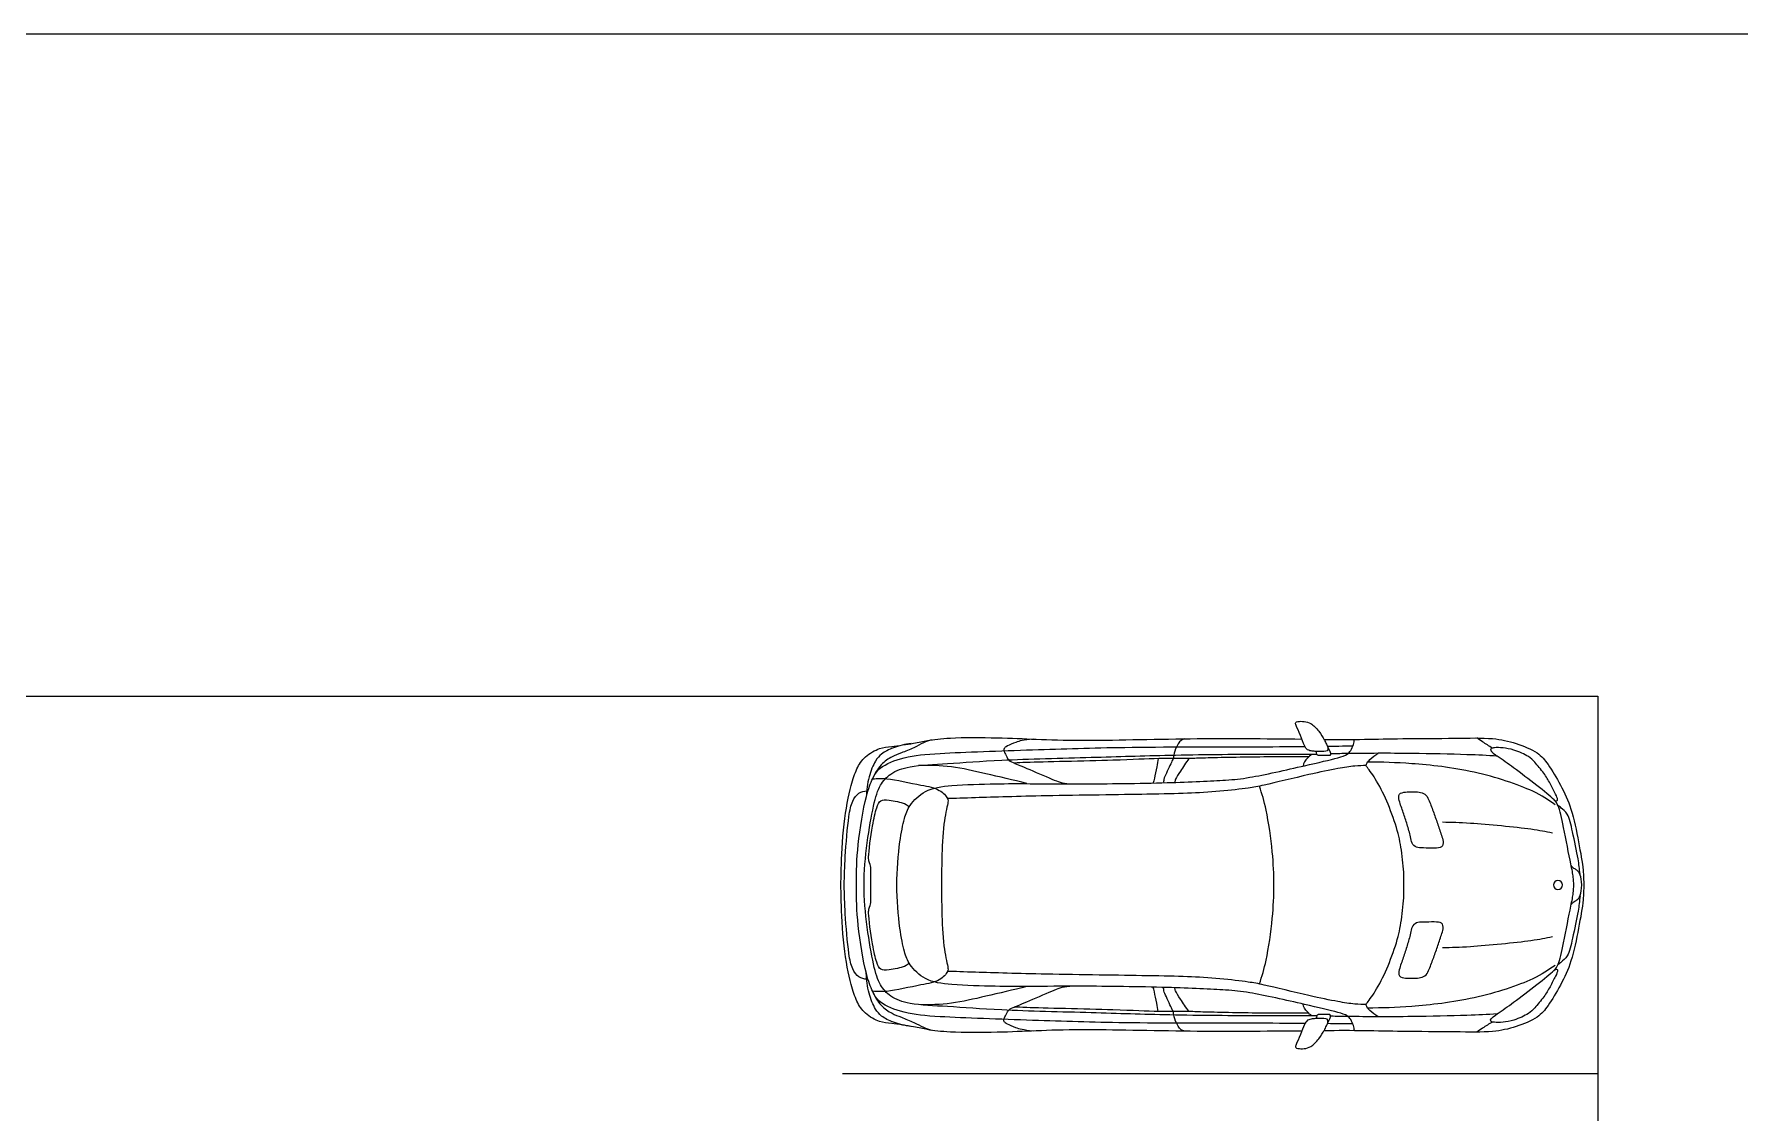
# Model space of a CAD drawing. Header units: millimetres. Extents: x 0 to 183, y -1 to 139.
# Drawn here: x 34.12 to 45.41, y 63.72 to 70.86 of the extents above; entities that cross this region are included whole.
import ezdxf

# ---------------------------------------------------------------- set-up
doc = ezdxf.new("R2010")
doc.units = ezdxf.units.MM
for name, color, linetype, true_color in [('AG-DIAGRAM', 7, 'Continuous', 0xfecc66), ('AG-LAYOUT', 7, 'Continuous', 0x66ccff), ('AG-TRANSPORT', 7, 'Continuous', 0x66ffff), ('X-VPRT', 6, 'Continuous', 0xff00ff)]:
    doc.layers.add(name, color=color, linetype=linetype, true_color=true_color)

msp = doc.modelspace()

# ---------------------------------------------------------------- linework, layer by layer
at = {"layer": 'AG-DIAGRAM'}
msp.add_lwpolyline([(33.471, 66.475), (39.471, 66.475)], dxfattribs=at)
at = {"layer": 'AG-LAYOUT'}
msp.add_line((44.471, 63.975), (44.471, 61.475), dxfattribs=at)
msp.add_lwpolyline([(39.471, 66.475), (44.471, 66.475), (44.471, 63.975), (39.471, 63.975)], dxfattribs=at)
at = {"layer": 'AG-TRANSPORT'}
for start, end in [(0, 180), (180, 0)]:
    msp.add_arc((44.207, 65.225), 0.0294, start, end, dxfattribs=at)
for points, knots in [([(42.681, 66.142), (42.685, 66.134), (42.686, 66.117), (42.67, 66.108), (42.606, 66.108), (42.582, 66.111), (42.546, 66.116), (42.527, 66.149), (42.503, 66.215), (42.474, 66.278), (42.467, 66.301), (42.487, 66.309), (42.529, 66.309), (42.575, 66.297), (42.624, 66.246), (42.659, 66.189), (42.666, 66.173), (42.699, 66.104), (42.704, 66.092), (42.696, 66.083)], [0.715062, 0.715062, 0.715062, 0.715062, 0.883101, 1.007976, 1.268906, 1.442012, 1.631477, 1.822469, 2.105561, 2.386023, 2.527924, 2.663049, 2.877487, 3.101801, 3.385128, 3.648654, 3.797956, 4.083934, 4.21726, 4.21726, 4.21726, 4.21726]), ([(39.46, 65.225), (39.461, 65.261), (39.462, 65.335), (39.472, 65.631), (39.524, 65.877), (39.561, 65.993), (39.616, 66.079), (39.717, 66.134), (39.795, 66.141), (39.944, 66.162), (40.035, 66.184), (40.192, 66.203), (40.498, 66.201), (40.76, 66.189), (41.073, 66.178), (41.795, 66.198), (42.264, 66.194), (42.511, 66.191)], [7.051928, 7.051928, 7.051928, 7.051928, 7.381326, 7.924649, 8.434031, 8.77584, 9.089305, 9.417083, 9.702155, 10.084212, 10.391847, 10.781546, 11.337175, 11.847658, 12.400662, 13.244238, 14.103855, 14.103855, 14.103855, 14.103855]), ([(40.06, 66.186), (40.042, 66.18), (40.005, 66.167), (39.943, 66.132), (39.86, 66.099), (39.797, 66.076), (39.721, 66.024), (39.682, 65.961), (39.669, 65.927)], [0, 0, 0, 0, 0.239235, 0.50717, 0.805102, 1.064753, 1.362633, 1.693475, 1.693475, 1.693475, 1.693475]), ([(39.831, 65.225), (39.83, 65.32), (39.846, 65.505), (39.877, 65.662), (39.911, 65.756), (40.019, 65.862), (40.198, 65.888), (40.487, 65.896), (40.717, 65.896), (41.063, 65.893), (41.605, 65.899), (42.005, 65.918), (42.164, 65.932), (42.525, 66.013), (42.74, 66.063), (42.812, 66.086), (42.836, 66.114), (42.854, 66.155), (42.858, 66.177), (42.859, 66.189)], [7.328757, 7.328757, 7.328757, 7.328757, 7.863824, 8.26034, 8.569304, 8.939302, 9.363135, 9.898915, 10.37803, 10.962059, 11.71552, 12.336628, 12.739592, 13.347094, 13.824409, 14.081714, 14.2651, 14.473252, 14.657513, 14.657513, 14.657513, 14.657513]), ([(41.735, 66.192), (41.727, 66.19), (41.709, 66.186), (41.67, 66.127), (41.664, 66.076), (41.656, 66.054), (41.644, 66.028), (41.599, 65.934), (41.597, 65.918), (41.596, 65.907), (41.597, 65.902)], [0, 0, 0, 0, 0.157735, 0.418319, 0.647088, 0.788597, 0.963266, 1.285412, 1.416377, 1.537438, 1.537438, 1.537438, 1.537438]), ([(42.658, 66.189), (42.747, 66.188), (42.93, 66.188), (43.178, 66.195), (43.521, 66.195), (43.77, 66.202), (43.926, 66.167), (44.075, 66.107), (44.144, 66.023), (44.228, 65.884), (44.301, 65.728), (44.343, 65.514), (44.377, 65.325), (44.377, 65.257), (44.377, 65.225)], [-5.258968, -5.258968, -5.258968, -5.258968, -4.740912, -4.238154, -3.650507, -3.151136, -2.751553, -2.361968, -2.035792, -1.637784, -1.220198, -0.749157, -0.31317, 0, 0, 0, 0]), ([(43.774, 66.131), (43.751, 66.144), (43.708, 66.172), (43.682, 66.189), (43.669, 66.198)], [0, 0, 0, 0, 0.2780271, 0.4945497, 0.4945497, 0.4945497, 0.4945497]), ([(39.563, 65.225), (39.562, 65.314), (39.567, 65.483), (39.62, 65.807), (39.667, 65.927), (39.714, 66.011), (39.891, 66.079), (40.126, 66.1), (40.758, 66.121), (41.331, 66.14), (42.061, 66.139), (42.425, 66.141), (42.532, 66.141)], [6.478294, 6.478294, 6.478294, 6.478294, 6.995224, 7.562751, 7.918685, 8.207507, 8.623857, 9.11646, 9.897769, 10.680099, 11.596864, 12.032401, 12.032401, 12.032401, 12.032401]), ([(39.613, 65.225), (39.614, 65.399), (39.667, 65.739), (39.713, 65.882), (39.787, 65.97), (39.924, 66.018), (40.18, 66.028), (40.53, 66.056), (41.131, 66.069), (41.623, 66.087), (42.237, 66.092), (42.482, 66.091), (42.611, 66.091)], [5.767616, 5.767616, 5.767616, 5.767616, 6.491444, 6.875312, 7.19264, 7.562616, 8.060178, 8.659886, 9.429971, 10.151656, 10.926084, 11.528687, 11.528687, 11.528687, 11.528687]), ([(39.926, 66.161), (39.885, 66.157), (39.808, 66.137), (39.728, 66.097), (39.685, 66.045), (39.639, 65.939), (39.631, 65.852), (39.628, 65.808)], [0, 0, 0, 0, 0.350791, 0.650805, 0.892992, 1.228402, 1.593476, 1.593476, 1.593476, 1.593476]), ([(41.764, 66.062), (41.697, 66.063), (41.551, 66.064), (41.279, 66.048), (40.691, 66.038), (40.636, 66.033), (40.609, 66.032)], [0, 0, 0, 0, 0.446484, 0.998302, 1.752496, 2.04054, 2.04054, 2.04054, 2.04054]), ([(41.561, 66.062), (41.558, 66.043), (41.551, 66.009), (41.536, 65.931), (41.53, 65.911), (41.526, 65.9)], [0, 0, 0, 0, 0.2370934, 0.5132617, 0.6943625, 0.6943625, 0.6943625, 0.6943625]), ([(41.764, 66.062), (41.744, 66.035), (41.71, 65.982), (41.673, 65.928), (41.671, 65.911), (41.67, 65.904)], [1.4983737, 1.4983737, 1.4983737, 1.4983737, 1.8145875, 2.0642666, 2.2135672, 2.2135672, 2.2135672, 2.2135672]), ([(42.557, 66.073), (42.458, 66.073), (42.276, 66.074), (41.874, 66.066), (41.8, 66.063), (41.764, 66.062)], [0, 0, 0, 0, 0.546078, 1.166536, 1.498374, 1.498374, 1.498374, 1.498374]), ([(42.577, 66.091), (42.567, 66.083), (42.55, 66.067), (42.519, 66.031), (42.52, 66.013)], [0, 0, 0, 0, 0.2456328, 0.5252418, 0.5252418, 0.5252418, 0.5252418]), ([(42.623, 66.083), (42.621, 66.082), (42.617, 66.083), (42.609, 66.09), (42.608, 66.102), (42.608, 66.109)], [4.4870223, 4.4870223, 4.4870223, 4.4870223, 4.5782335, 4.6778283, 4.8018156, 4.8018156, 4.8018156, 4.8018156]), ([(42.848, 66.144), (42.818, 66.143), (42.764, 66.143), (42.707, 66.142), (42.681, 66.142)], [0.4540425, 0.4540425, 0.4540425, 0.4540425, 0.6006227, 0.7150624, 0.7150624, 0.7150624, 0.7150624]), ([(43.805, 66.078), (43.738, 66.082), (43.606, 66.089), (43.242, 66.096), (43.026, 66.097), (42.825, 66.095), (42.744, 66.094), (42.703, 66.093)], [2.959773, 2.959773, 2.959773, 2.959773, 3.409572, 4.007091, 4.486461, 4.925205, 5.269916, 5.269916, 5.269916, 5.269916]), ([(43.187, 65.225), (43.187, 65.242), (43.189, 65.277), (43.175, 65.444), (43.148, 65.584), (43.084, 65.762), (43.016, 65.905), (42.949, 65.999), (42.935, 66.014), (42.942, 66.037), (42.963, 66.056), (42.996, 66.086), (43.016, 66.096)], [2.882585, 2.882585, 2.882585, 2.882585, 3.10951, 3.509127, 3.900059, 4.330596, 4.743339, 5.069021, 5.185952, 5.335178, 5.505322, 5.765171, 5.765171, 5.765171, 5.765171]), ([(44.179, 65.789), (44.184, 65.786), (44.194, 65.782), (44.201, 65.782), (44.207, 65.793), (44.19, 65.83), (44.154, 65.9), (44.116, 65.964), (44.053, 66.04), (44.013, 66.078), (43.899, 66.131), (43.803, 66.137), (43.765, 66.13), (43.754, 66.115), (43.79, 66.087), (43.805, 66.078)], [0.076448, 0.076448, 0.076448, 0.076448, 0.169912, 0.254035, 0.345026, 0.545478, 0.82381, 1.102629, 1.409875, 1.656542, 1.998436, 2.479135, 2.615945, 2.7207, 2.959773, 2.959773, 2.959773, 2.959773]), ([(44.311, 65.225), (44.311, 65.242), (44.31, 65.281), (44.29, 65.369), (44.246, 65.602), (44.213, 65.75), (44.182, 65.792), (44.063, 65.887), (43.915, 66.001), (43.841, 66.053), (43.805, 66.078)], [5.775267, 5.775267, 5.775267, 5.775267, 6.005548, 6.303636, 6.799926, 7.184016, 7.402072, 7.784968, 8.225982, 8.590761, 8.590761, 8.590761, 8.590761]), ([(40.691, 65.896), (40.601, 65.92), (40.421, 65.96), (40.194, 66.014), (40.046, 66.018), (39.973, 66.016)], [0, 0, 0, 0, 0.528492, 1.011124, 1.478162, 1.478162, 1.478162, 1.478162]), ([(42.938, 66.015), (42.913, 66.015), (42.86, 66.014), (42.741, 65.995), (42.56, 65.958), (42.261, 65.884), (42.16, 65.866), (41.963, 65.842), (41.746, 65.831), (41.476, 65.824), (40.822, 65.817), (40.373, 65.803), (40.214, 65.798), (40.166, 65.797)], [0, 0, 0, 0, 0.276688, 0.615201, 1.060592, 1.612504, 1.942861, 2.378103, 2.843005, 3.364562, 4.183329, 4.870194, 5.303436, 5.303436, 5.303436, 5.303436]), ([(44.188, 65.756), (44.141, 65.789), (44.041, 65.858), (43.647, 65.989), (43.243, 66.031), (43.043, 66.039), (42.946, 66.039)], [0, 0, 0, 0, 0.416445, 1.054475, 1.700668, 2.241822, 2.241822, 2.241822, 2.241822]), ([(39.482, 65.225), (39.483, 65.288), (39.486, 65.407), (39.509, 65.674), (39.531, 65.776), (39.575, 65.839), (39.613, 65.847), (39.631, 65.848)], [1.764655, 1.764655, 1.764655, 1.764655, 2.19994, 2.714256, 3.037933, 3.297937, 3.529309, 3.529309, 3.529309, 3.529309]), ([(39.669, 65.927), (39.705, 65.93), (39.766, 65.935), (39.991, 65.884), (40.109, 65.866), (40.172, 65.799), (40.168, 65.762), (40.134, 65.619), (40.128, 65.4), (40.126, 65.283), (40.126, 65.225)], [1.693475, 1.693475, 1.693475, 1.693475, 1.981956, 2.461594, 2.81642, 3.093014, 3.274534, 3.648249, 4.124947, 4.544525, 4.544525, 4.544525, 4.544525]), ([(42.326, 65.225), (42.326, 65.298), (42.321, 65.44), (42.28, 65.723), (42.248, 65.827), (42.23, 65.879)], [1.403433, 1.403433, 1.403433, 1.403433, 1.873179, 2.401645, 2.806867, 2.806867, 2.806867, 2.806867]), ([(39.658, 65.225), (39.659, 65.246), (39.658, 65.288), (39.66, 65.339), (39.647, 65.381), (39.639, 65.412), (39.668, 65.62), (39.692, 65.729), (39.719, 65.792), (39.78, 65.788), (39.884, 65.769), (39.903, 65.75), (39.912, 65.743)], [2.648248, 2.648248, 2.648248, 2.648248, 2.901445, 3.12903, 3.327754, 3.50558, 3.958434, 4.311657, 4.545283, 4.779745, 5.103772, 5.296495, 5.296495, 5.296495, 5.296495]), ([(44.353, 65.295), (44.349, 65.334), (44.343, 65.398), (44.303, 65.574), (44.279, 65.695), (44.229, 65.734), (44.214, 65.746), (44.206, 65.752)], [0, 0, 0, 0, 0.311916, 0.739006, 1.089342, 1.326387, 1.493705, 1.493705, 1.493705, 1.493705]), ([(44.171, 65.568), (44.123, 65.578), (44.034, 65.597), (43.619, 65.637), (43.505, 65.639), (43.443, 65.64)], [0, 0, 0, 0, 0.381624, 1.014307, 1.445423, 1.445423, 1.445423, 1.445423]), ([(44.364, 65.225), (44.364, 65.283), (44.343, 65.321), (44.313, 65.333), (44.3, 65.346), (44.294, 65.353)], [0, 0, 0, 0, 0.4443146, 0.6178044, 0.7832849, 0.7832849, 0.7832849, 0.7832849]), ([(42.511, 64.258), (42.264, 64.256), (41.795, 64.252), (41.073, 64.271), (40.76, 64.26), (40.498, 64.248), (40.192, 64.246), (40.035, 64.265), (39.944, 64.288), (39.795, 64.308), (39.717, 64.315), (39.616, 64.37), (39.561, 64.456), (39.524, 64.573), (39.472, 64.818), (39.462, 65.114), (39.461, 65.188), (39.46, 65.225)], [0, 0, 0, 0, 0.859617, 1.703194, 2.256197, 2.76668, 3.32231, 3.712008, 4.019643, 4.4017, 4.686773, 5.014551, 5.328015, 5.669825, 6.179207, 6.722529, 7.051928, 7.051928, 7.051928, 7.051928]), ([(39.631, 64.601), (39.613, 64.602), (39.575, 64.61), (39.531, 64.673), (39.509, 64.775), (39.486, 65.042), (39.483, 65.161), (39.482, 65.225)], [0, 0, 0, 0, 0.231373, 0.491376, 0.815053, 1.329369, 1.764655, 1.764655, 1.764655, 1.764655]), ([(42.532, 64.308), (42.425, 64.309), (42.061, 64.31), (41.331, 64.309), (40.758, 64.328), (40.126, 64.349), (39.891, 64.37), (39.714, 64.438), (39.667, 64.522), (39.62, 64.642), (39.567, 64.967), (39.562, 65.136), (39.563, 65.225)], [0.924187, 0.924187, 0.924187, 0.924187, 1.359724, 2.276489, 3.058819, 3.840129, 4.332731, 4.749081, 5.037903, 5.393837, 5.961364, 6.478294, 6.478294, 6.478294, 6.478294]), ([(42.611, 64.358), (42.482, 64.358), (42.237, 64.358), (41.623, 64.362), (41.131, 64.38), (40.53, 64.393), (40.18, 64.421), (39.924, 64.431), (39.787, 64.479), (39.713, 64.567), (39.667, 64.71), (39.614, 65.05), (39.613, 65.225)], [0.006545, 0.006545, 0.006545, 0.006545, 0.609149, 1.383577, 2.105261, 2.875347, 3.475055, 3.972617, 4.342592, 4.659921, 5.043789, 5.767616, 5.767616, 5.767616, 5.767616]), ([(39.912, 64.707), (39.903, 64.699), (39.884, 64.681), (39.78, 64.662), (39.719, 64.657), (39.692, 64.72), (39.668, 64.829), (39.639, 65.037), (39.647, 65.069), (39.66, 65.11), (39.658, 65.161), (39.659, 65.203), (39.658, 65.225)], [0, 0, 0, 0, 0.192723, 0.51675, 0.751213, 0.984838, 1.338061, 1.790915, 1.968741, 2.167465, 2.39505, 2.648248, 2.648248, 2.648248, 2.648248]), ([(40.126, 65.225), (40.126, 65.166), (40.128, 65.05), (40.134, 64.83), (40.168, 64.688), (40.172, 64.65), (40.109, 64.583), (39.991, 64.566), (39.766, 64.514), (39.705, 64.519), (39.669, 64.522)], [4.544525, 4.544525, 4.544525, 4.544525, 4.964104, 5.440801, 5.814516, 5.996036, 6.272631, 6.627456, 7.107094, 7.395575, 7.395575, 7.395575, 7.395575]), ([(42.859, 64.261), (42.858, 64.272), (42.854, 64.294), (42.836, 64.335), (42.812, 64.363), (42.74, 64.386), (42.525, 64.436), (42.164, 64.517), (42.005, 64.531), (41.605, 64.55), (41.063, 64.556), (40.717, 64.553), (40.487, 64.553), (40.198, 64.561), (40.019, 64.587), (39.911, 64.693), (39.877, 64.787), (39.846, 64.945), (39.83, 65.129), (39.831, 65.225)], [0, 0, 0, 0, 0.184261, 0.392413, 0.575799, 0.833104, 1.310419, 1.917921, 2.320885, 2.941993, 3.695454, 4.279483, 4.758598, 5.294378, 5.718211, 6.088209, 6.397173, 6.793689, 7.328757, 7.328757, 7.328757, 7.328757]), ([(42.23, 64.57), (42.248, 64.622), (42.28, 64.726), (42.321, 65.009), (42.326, 65.151), (42.326, 65.225)], [0, 0, 0, 0, 0.405222, 0.933687, 1.403433, 1.403433, 1.403433, 1.403433]), ([(44.377, 65.225), (44.377, 65.192), (44.377, 65.124), (44.343, 64.935), (44.301, 64.721), (44.228, 64.565), (44.144, 64.426), (44.075, 64.342), (43.926, 64.282), (43.77, 64.247), (43.521, 64.254), (43.178, 64.254), (42.93, 64.261), (42.747, 64.261), (42.658, 64.26)], [0, 0, 0, 0, 0.31317, 0.749157, 1.220198, 1.637784, 2.035792, 2.361968, 2.751553, 3.151136, 3.650507, 4.238154, 4.740912, 5.258968, 5.258968, 5.258968, 5.258968]), ([(43.016, 64.353), (42.996, 64.364), (42.963, 64.393), (42.942, 64.412), (42.935, 64.435), (42.949, 64.45), (43.016, 64.545), (43.084, 64.687), (43.148, 64.865), (43.175, 65.006), (43.189, 65.172), (43.187, 65.207), (43.187, 65.225)], [0, 0, 0, 0, 0.259849, 0.429993, 0.579219, 0.69615, 1.021832, 1.434575, 1.865112, 2.256044, 2.655661, 2.882585, 2.882585, 2.882585, 2.882585]), ([(43.805, 64.371), (43.841, 64.397), (43.915, 64.448), (44.063, 64.562), (44.182, 64.657), (44.213, 64.7), (44.246, 64.847), (44.29, 65.08), (44.31, 65.168), (44.311, 65.207), (44.311, 65.225)], [2.959773, 2.959773, 2.959773, 2.959773, 3.324551, 3.765566, 4.148461, 4.366517, 4.750607, 5.246898, 5.544986, 5.775267, 5.775267, 5.775267, 5.775267]), ([(44.353, 65.154), (44.349, 65.115), (44.343, 65.051), (44.303, 64.875), (44.279, 64.755), (44.229, 64.716), (44.214, 64.703), (44.206, 64.697)], [0, 0, 0, 0, 0.311916, 0.739006, 1.089342, 1.326387, 1.493705, 1.493705, 1.493705, 1.493705]), ([(44.294, 65.096), (44.3, 65.103), (44.313, 65.116), (44.343, 65.128), (44.364, 65.166), (44.364, 65.225)], [-0.7832849, -0.7832849, -0.7832849, -0.7832849, -0.6178044, -0.4443146, 0, 0, 0, 0]), ([(44.171, 64.881), (44.123, 64.872), (44.034, 64.852), (43.619, 64.812), (43.505, 64.81), (43.443, 64.809)], [0, 0, 0, 0, 0.381624, 1.014307, 1.445423, 1.445423, 1.445423, 1.445423]), ([(39.926, 64.289), (39.885, 64.293), (39.808, 64.312), (39.728, 64.352), (39.685, 64.404), (39.639, 64.51), (39.631, 64.597), (39.628, 64.641)], [0, 0, 0, 0, 0.350791, 0.650805, 0.892992, 1.228402, 1.593476, 1.593476, 1.593476, 1.593476]), ([(42.938, 64.434), (42.913, 64.434), (42.86, 64.435), (42.741, 64.454), (42.56, 64.491), (42.261, 64.565), (42.16, 64.583), (41.963, 64.607), (41.746, 64.619), (41.476, 64.625), (40.822, 64.633), (40.373, 64.646), (40.214, 64.652), (40.166, 64.653)], [0, 0, 0, 0, 0.276688, 0.615201, 1.060592, 1.612504, 1.942861, 2.378103, 2.843005, 3.364562, 4.183329, 4.870194, 5.303436, 5.303436, 5.303436, 5.303436]), ([(44.188, 64.693), (44.141, 64.66), (44.041, 64.591), (43.647, 64.461), (43.243, 64.418), (43.043, 64.41), (42.946, 64.41)], [0, 0, 0, 0, 0.416445, 1.054475, 1.700668, 2.241822, 2.241822, 2.241822, 2.241822]), ([(44.179, 64.66), (44.184, 64.663), (44.194, 64.668), (44.201, 64.667), (44.207, 64.656), (44.19, 64.619), (44.154, 64.549), (44.116, 64.486), (44.053, 64.409), (44.013, 64.371), (43.899, 64.318), (43.803, 64.312), (43.765, 64.319), (43.754, 64.334), (43.79, 64.362), (43.805, 64.371)], [0.076448, 0.076448, 0.076448, 0.076448, 0.169912, 0.254035, 0.345026, 0.545478, 0.82381, 1.102629, 1.409875, 1.656542, 1.998436, 2.479135, 2.615945, 2.7207, 2.959773, 2.959773, 2.959773, 2.959773]), ([(39.669, 64.522), (39.682, 64.488), (39.721, 64.425), (39.797, 64.373), (39.86, 64.35), (39.943, 64.317), (40.005, 64.282), (40.042, 64.269), (40.06, 64.263)], [7.395575, 7.395575, 7.395575, 7.395575, 7.726418, 8.024297, 8.283949, 8.581881, 8.849816, 9.08905, 9.08905, 9.08905, 9.08905]), ([(40.691, 64.553), (40.601, 64.53), (40.421, 64.489), (40.194, 64.435), (40.046, 64.431), (39.973, 64.433)], [0, 0, 0, 0, 0.528492, 1.011124, 1.478162, 1.478162, 1.478162, 1.478162]), ([(41.561, 64.388), (41.558, 64.406), (41.551, 64.441), (41.536, 64.518), (41.53, 64.539), (41.526, 64.549)], [0, 0, 0, 0, 0.2370934, 0.5132617, 0.6943625, 0.6943625, 0.6943625, 0.6943625]), ([(41.735, 64.257), (41.727, 64.259), (41.709, 64.263), (41.67, 64.323), (41.664, 64.374), (41.656, 64.395), (41.644, 64.421), (41.599, 64.515), (41.597, 64.531), (41.596, 64.542), (41.597, 64.547)], [0, 0, 0, 0, 0.157735, 0.418319, 0.647088, 0.788597, 0.963266, 1.285412, 1.416377, 1.537438, 1.537438, 1.537438, 1.537438]), ([(41.764, 64.388), (41.744, 64.414), (41.71, 64.467), (41.673, 64.521), (41.671, 64.538), (41.67, 64.545)], [0, 0, 0, 0, 0.3162138, 0.5658929, 0.7151934, 0.7151934, 0.7151934, 0.7151934]), ([(41.764, 64.388), (41.697, 64.387), (41.551, 64.385), (41.279, 64.401), (40.691, 64.411), (40.636, 64.416), (40.609, 64.417)], [1.498374, 1.498374, 1.498374, 1.498374, 1.944858, 2.496676, 3.250869, 3.538914, 3.538914, 3.538914, 3.538914]), ([(42.557, 64.376), (42.458, 64.376), (42.276, 64.375), (41.874, 64.383), (41.8, 64.386), (41.764, 64.388)], [0, 0, 0, 0, 0.546078, 1.166536, 1.498374, 1.498374, 1.498374, 1.498374]), ([(42.681, 64.307), (42.685, 64.315), (42.686, 64.332), (42.67, 64.342), (42.606, 64.341), (42.582, 64.339), (42.546, 64.333), (42.527, 64.3), (42.503, 64.235), (42.474, 64.172), (42.467, 64.148), (42.487, 64.141), (42.529, 64.14), (42.575, 64.152), (42.624, 64.203), (42.659, 64.261), (42.666, 64.276), (42.699, 64.345), (42.704, 64.357), (42.696, 64.367)], [0.715062, 0.715062, 0.715062, 0.715062, 0.883101, 1.007976, 1.268906, 1.442012, 1.631477, 1.822469, 2.105561, 2.386023, 2.527924, 2.663049, 2.877487, 3.101801, 3.385128, 3.648654, 3.797956, 4.083934, 4.21726, 4.21726, 4.21726, 4.21726]), ([(42.577, 64.358), (42.567, 64.367), (42.55, 64.382), (42.519, 64.418), (42.52, 64.437)], [0, 0, 0, 0, 0.2456328, 0.5252418, 0.5252418, 0.5252418, 0.5252418]), ([(42.623, 64.367), (42.621, 64.367), (42.617, 64.366), (42.609, 64.359), (42.608, 64.348), (42.608, 64.341)], [4.4870223, 4.4870223, 4.4870223, 4.4870223, 4.5782335, 4.6778283, 4.8018156, 4.8018156, 4.8018156, 4.8018156]), ([(43.805, 64.371), (43.738, 64.367), (43.606, 64.36), (43.242, 64.353), (43.026, 64.352), (42.825, 64.354), (42.744, 64.355), (42.703, 64.356)], [0, 0, 0, 0, 0.449799, 1.047318, 1.526688, 1.965432, 2.310143, 2.310143, 2.310143, 2.310143]), ([(42.848, 64.306), (42.818, 64.306), (42.764, 64.306), (42.707, 64.307), (42.681, 64.307)], [0.4540425, 0.4540425, 0.4540425, 0.4540425, 0.6006227, 0.7150624, 0.7150624, 0.7150624, 0.7150624]), ([(43.774, 64.318), (43.751, 64.305), (43.708, 64.278), (43.682, 64.26), (43.669, 64.251)], [0, 0, 0, 0, 0.2780271, 0.4945497, 0.4945497, 0.4945497, 0.4945497])]:
    msp.add_open_spline(points, degree=3, knots=knots, dxfattribs=at)
for points in [[(40.732, 66.191), (40.667, 66.185), (40.616, 66.17), (40.555, 66.143), (40.539, 66.129), (40.537, 66.114), (40.548, 66.094), (40.569, 66.05), (40.59, 66.039), (40.668, 66.007), (40.883, 65.915), (40.92, 65.899), (40.976, 65.895)], [(42.696, 66.083), (42.672, 66.083), (42.648, 66.083), (42.623, 66.083)], [(43.435, 65.554), (43.43, 65.568), (43.423, 65.594), (43.409, 65.634), (43.395, 65.674), (43.381, 65.713), (43.366, 65.753), (43.351, 65.791), (43.33, 65.83), (43.287, 65.841), (43.245, 65.842), (43.198, 65.841), (43.149, 65.833), (43.155, 65.783), (43.169, 65.744), (43.182, 65.704), (43.196, 65.665), (43.209, 65.625), (43.22, 65.584), (43.232, 65.544), (43.236, 65.5), (43.268, 65.471), (43.311, 65.47), (43.393, 65.469), (43.443, 65.469), (43.451, 65.515), (43.44, 65.541), (43.435, 65.554)], [(43.435, 64.895), (43.43, 64.882), (43.423, 64.855), (43.409, 64.815), (43.395, 64.775), (43.381, 64.736), (43.366, 64.697), (43.351, 64.658), (43.33, 64.619), (43.287, 64.609), (43.245, 64.607), (43.198, 64.608), (43.149, 64.616), (43.155, 64.666), (43.169, 64.705), (43.182, 64.745), (43.196, 64.784), (43.209, 64.825), (43.22, 64.865), (43.232, 64.905), (43.236, 64.949), (43.268, 64.978), (43.311, 64.98), (43.393, 64.98), (43.443, 64.98), (43.451, 64.934), (43.44, 64.908), (43.435, 64.895)], [(40.732, 64.258), (40.667, 64.264), (40.616, 64.279), (40.555, 64.306), (40.539, 64.32), (40.537, 64.335), (40.548, 64.355), (40.569, 64.399), (40.59, 64.41), (40.668, 64.442), (40.883, 64.534), (40.92, 64.55), (40.976, 64.555)], [(42.696, 64.367), (42.672, 64.367), (42.648, 64.367), (42.623, 64.367)]]:
    msp.add_open_spline(points, degree=3, dxfattribs=at)
at = {"layer": 'X-VPRT'}
msp.add_lwpolyline([(0.184, 70.857), (0.184, 46.473), (48.952, 46.473), (48.952, 70.857)], close=True, dxfattribs=at)

doc.saveas('drawing.dxf')
